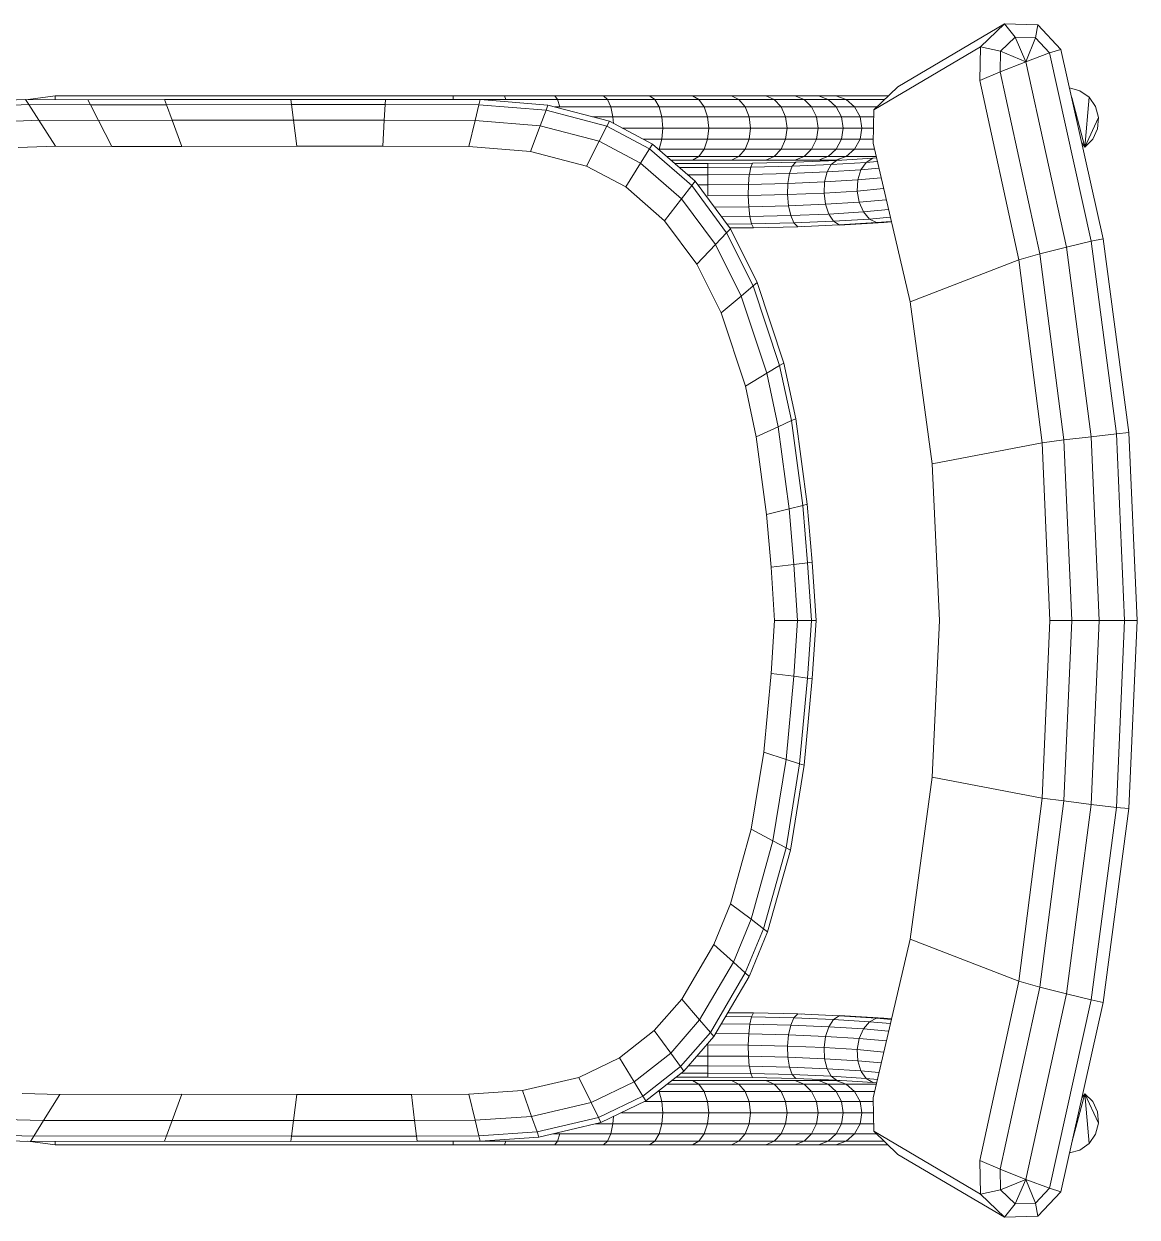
# Model space of a CAD drawing. Header units: metres. Extents: x -182 to 99, y 70 to 117.
# Drawn here: x -84.3349 to -83.903, y 84.7676 to 85.2303 of the extents above; entities that cross this region are included whole.
import ezdxf

# ---------------------------------------------------------------- set-up
doc = ezdxf.new("R2010")
doc.units = ezdxf.units.M
doc.header["$LTSCALE"] = 0.01
doc.layers.add('G-IMPT', color=1, linetype='Continuous', lineweight=9)
doc.layers.add('I-FURN', color=6, linetype='Continuous', lineweight=9)

# ---------------------------------------------------------------- blocks, each defined once
blk = doc.blocks.new('Seating28 - 12ZSTG28_dwg-156282-Planta Baja')
at = {"layer": 'G-IMPT'}
for p, q in [((-0.00677, 0.41761), (-0.01573, 0.40813)), ((-0.00677, 0.41761), (0.00619, 0.418)), ((-0.00677, 0.41761), (-0.00585, 0.41255)), ((0.00619, 0.418), (0.00201, 0.41279)), ((0.04758, 0.39365), (0.00619, 0.418)), ((0.00619, 0.418), (0.01551, 0.40907)), ((-0.01131, 0.40679), (-0.00585, 0.41255)), ((-0.01131, 0.40679), (-0.00585, 0.41255)), ((0.00201, 0.41279), (-0.00585, 0.41255)), ((0.00201, 0.41279), (-0.00585, 0.41255)), ((-0.0021, 0.40334), (-0.00585, 0.41255)), ((-0.0021, 0.40334), (0.00201, 0.41279)), ((0.00201, 0.41279), (0.00768, 0.40737)), ((0.00201, 0.41279), (0.00768, 0.40737)), ((-0.03219, 0.3347), (-0.01573, 0.40813)), ((-0.01573, 0.40813), (-0.01131, 0.40679)), ((-0.01131, 0.40679), (-0.01573, 0.40813)), ((-0.01573, 0.40813), (-0.01131, 0.40679)), ((-0.0021, 0.40334), (0.00768, 0.40737)), ((0.01551, 0.40907), (0.00768, 0.40737)), ((0.01551, 0.40907), (0.00768, 0.40737)), ((0.00783, 0.39944), (0.00768, 0.40737)), ((0.00783, 0.39944), (0.00768, 0.40737)), ((0.01551, 0.40907), (0.01576, 0.39606)), ((0.05688, 0.38472), (0.01551, 0.40907)), ((-0.01131, 0.40679), (-0.02755, 0.33379)), ((-0.01131, 0.40679), (-0.02755, 0.33379)), ((-0.0021, 0.40334), (-0.01795, 0.33144)), ((-0.0021, 0.40334), (-0.01131, 0.40679)), ((-0.0021, 0.40334), (-0.01131, 0.40679)), ((-0.0021, 0.40334), (0.00783, 0.39944)), ((0.00783, 0.39944), (-0.0021, 0.40334)), ((-0.00762, 0.32882), (0.00783, 0.39944)), ((0.00783, 0.39944), (-0.00762, 0.32882)), ((0.01576, 0.39606), (0.00783, 0.39944)), ((0.01576, 0.39606), (0.00783, 0.39944)), ((0.01576, 0.39606), (0.00058, 0.32653)), ((0.04758, 0.39365), (0.05688, 0.38472)), ((-0.02917, 0.38579), (-0.02667, 0.38941)), ((-0.02667, 0.38941), (-0.02917, 0.38579)), ((-0.0231, 0.39197), (-0.02667, 0.38941)), ((-0.0231, 0.39197), (-0.02667, 0.38941)), ((-0.02499, 0.37012), (-0.02667, 0.38941)), ((-0.0231, 0.39197), (-0.01909, 0.39311)), ((-0.01909, 0.39311), (-0.0231, 0.39197)), ((0.07151, 0.38999), (0.05139, 0.38999)), ((0.07151, 0.38999), (0.06754, 0.3885)), ((0.07151, 0.38999), (0.0783, 0.38999)), ((0.07449, 0.3885), (0.0783, 0.38999)), ((0.0783, 0.38999), (0.08742, 0.38999)), ((0.08742, 0.38999), (0.08385, 0.3885)), ((0.08742, 0.38999), (0.09872, 0.38999)), ((0.09546, 0.3885), (0.09872, 0.38999)), ((0.09872, 0.38999), (0.11204, 0.38999)), ((0.11204, 0.38999), (0.10915, 0.3885)), ((0.11204, 0.38999), (0.12716, 0.38999)), ((0.12466, 0.3885), (0.12716, 0.38999)), ((0.12716, 0.38999), (0.1438, 0.38999)), ((0.14176, 0.3885), (0.1438, 0.38999)), ((0.1438, 0.38999), (0.16173, 0.38999)), ((0.16014, 0.3885), (0.16173, 0.38999)), ((0.16173, 0.38999), (0.18059, 0.38999)), ((0.17953, 0.3885), (0.18059, 0.38999)), ((0.18059, 0.38999), (0.20013, 0.38999)), ((0.19958, 0.3885), (0.20013, 0.38999)), ((0.20013, 0.38999), (0.21997, 0.38999)), ((0.21997, 0.38999), (0.37445, 0.38999)), ((0.21997, 0.38854), (0.21997, 0.38999)), ((0.38508, 0.38859), (0.37445, 0.38999)), ((0.37445, 0.38861), (0.37445, 0.38999)), ((-0.02917, 0.38579), (-0.0303, 0.38152)), ((-0.02917, 0.38579), (-0.0303, 0.38152)), ((-0.02011, 0.38859), (-0.02499, 0.37012)), ((0.05294, 0.3885), (0.06754, 0.3885)), ((0.06428, 0.38566), (0.05589, 0.38566)), ((0.05712, 0.3717), (0.05688, 0.38472)), ((0.06428, 0.38566), (0.06218, 0.38182)), ((0.06428, 0.38566), (0.06754, 0.3885)), ((0.06428, 0.38566), (0.07138, 0.38566)), ((0.07449, 0.3885), (0.06754, 0.3885)), ((0.07138, 0.38566), (0.06937, 0.38182)), ((0.07138, 0.38566), (0.07449, 0.3885)), ((0.07138, 0.38566), (0.08095, 0.38566)), ((0.07449, 0.3885), (0.08385, 0.3885)), ((0.08095, 0.38566), (0.07907, 0.38182)), ((0.08095, 0.38566), (0.08385, 0.3885)), ((0.08095, 0.38566), (0.09281, 0.38566)), ((0.08385, 0.3885), (0.09546, 0.3885)), ((0.09281, 0.38566), (0.0911, 0.38182)), ((0.09281, 0.38566), (0.09546, 0.3885)), ((0.09281, 0.38566), (0.1068, 0.38566)), ((0.09546, 0.3885), (0.10915, 0.3885)), ((0.1068, 0.38566), (0.10525, 0.38182)), ((0.1068, 0.38566), (0.10915, 0.3885)), ((0.1068, 0.38566), (0.12265, 0.38566)), ((0.12466, 0.3885), (0.10915, 0.3885)), ((0.12131, 0.38182), (0.12265, 0.38566)), ((0.12466, 0.3885), (0.12265, 0.38566)), ((0.12265, 0.38566), (0.14012, 0.38566)), ((0.12466, 0.3885), (0.14176, 0.3885)), ((0.14012, 0.38566), (0.13902, 0.38182)), ((0.14176, 0.3885), (0.14012, 0.38566)), ((0.14012, 0.38566), (0.15889, 0.38566)), ((0.14176, 0.3885), (0.16014, 0.3885)), ((0.15889, 0.38566), (0.15804, 0.38182)), ((0.16014, 0.3885), (0.15889, 0.38566)), ((0.15889, 0.38566), (0.17867, 0.38566)), ((0.16014, 0.3885), (0.17953, 0.3885)), ((0.16273, 0.38134), (0.18678, 0.38694)), ((0.18678, 0.38694), (0.16273, 0.38134)), ((0.18748, 0.38493), (0.16368, 0.37938)), ((0.17953, 0.3885), (0.17867, 0.38566)), ((0.17867, 0.38566), (0.18129, 0.38566)), ((0.17953, 0.3885), (0.19958, 0.3885)), ((0.20958, 0.38853), (0.18678, 0.38694)), ((0.20958, 0.38853), (0.18678, 0.38694)), ((0.18748, 0.38493), (0.18678, 0.38694)), ((0.21007, 0.38652), (0.18748, 0.38493)), ((0.18962, 0.37893), (0.18748, 0.38493)), ((0.19958, 0.3885), (0.20958, 0.3885)), ((0.20958, 0.38853), (0.23403, 0.38856)), ((0.23403, 0.38856), (0.20958, 0.38853)), ((0.21007, 0.38652), (0.20958, 0.38853)), ((0.23427, 0.38655), (0.21007, 0.38652)), ((0.2115, 0.38045), (0.21007, 0.38652)), ((0.28298, 0.38862), (0.23403, 0.38856)), ((0.28298, 0.38862), (0.23403, 0.38856)), ((0.23427, 0.38655), (0.23403, 0.38856)), ((0.28273, 0.38661), (0.23427, 0.38655)), ((0.23427, 0.38655), (0.235, 0.38048)), ((0.28273, 0.38661), (0.28197, 0.38054)), ((0.28273, 0.38661), (0.28298, 0.38862)), ((0.28273, 0.38661), (0.33123, 0.38652)), ((0.28298, 0.38862), (0.33196, 0.38856)), ((0.28298, 0.38862), (0.33196, 0.38856)), ((0.329, 0.38048), (0.33123, 0.38652)), ((0.33123, 0.38652), (0.33196, 0.38856)), ((0.33123, 0.38652), (0.38268, 0.38661)), ((0.33196, 0.38856), (0.38396, 0.38862)), ((0.33196, 0.38856), (0.38396, 0.38862)), ((0.3789, 0.38054), (0.38268, 0.38661)), ((0.38268, 0.38661), (0.38396, 0.38862)), ((0.38268, 0.38661), (0.39865, 0.38612)), ((0.38396, 0.38862), (0.40008, 0.38816)), ((0.38396, 0.38862), (0.40008, 0.38816)), ((-0.0303, 0.38152), (-0.02993, 0.37713)), ((-0.0303, 0.38152), (-0.02993, 0.37713)), ((-0.02499, 0.37012), (-0.0303, 0.38152)), ((0.05693, 0.38182), (0.06218, 0.38182)), ((0.06145, 0.37749), (0.06218, 0.38182)), ((0.06937, 0.38182), (0.06218, 0.38182)), ((0.06937, 0.38182), (0.06867, 0.37749)), ((0.06937, 0.38182), (0.07907, 0.38182)), ((0.07907, 0.38182), (0.07843, 0.37749)), ((0.07907, 0.38182), (0.0911, 0.38182)), ((0.0905, 0.37749), (0.0911, 0.38182)), ((0.0911, 0.38182), (0.10511, 0.38182)), ((0.10525, 0.38182), (0.10473, 0.37749)), ((0.10525, 0.38182), (0.12131, 0.38182)), ((0.12131, 0.38182), (0.12085, 0.37749)), ((0.12131, 0.38182), (0.13902, 0.38182)), ((0.13865, 0.37749), (0.13902, 0.38182)), ((0.13902, 0.38182), (0.15804, 0.38182)), ((0.1453, 0.37295), (0.16273, 0.38134)), ((0.1453, 0.37295), (0.16273, 0.38134)), ((0.15786, 0.37899), (0.15804, 0.38182)), ((0.15804, 0.38182), (0.16482, 0.38182)), ((0.16368, 0.37938), (0.16273, 0.38134)), ((0.2115, 0.38045), (0.18962, 0.37893)), ((0.2115, 0.38045), (0.18962, 0.37893)), ((0.235, 0.38048), (0.2115, 0.38045)), ((0.2115, 0.38045), (0.235, 0.38048)), ((0.21391, 0.37036), (0.2115, 0.38045)), ((0.28197, 0.38054), (0.235, 0.38048)), ((0.28197, 0.38054), (0.235, 0.38048)), ((0.23619, 0.37039), (0.235, 0.38048)), ((0.28197, 0.38054), (0.28072, 0.37042)), ((0.28197, 0.38054), (0.329, 0.38048)), ((0.329, 0.38048), (0.28197, 0.38054)), ((0.32528, 0.37036), (0.329, 0.38048)), ((0.329, 0.38048), (0.3789, 0.38054)), ((0.329, 0.38048), (0.3789, 0.38054)), ((0.37259, 0.37045), (0.3789, 0.38054)), ((0.3789, 0.38054), (0.39438, 0.38009)), ((0.3789, 0.38054), (0.39438, 0.38009)), ((-0.02993, 0.37713), (-0.02807, 0.3732)), ((-0.02993, 0.37713), (-0.02807, 0.3732)), ((0.06145, 0.37749), (0.05701, 0.37749)), ((0.06867, 0.37749), (0.06145, 0.37749)), ((0.06218, 0.37314), (0.06145, 0.37749)), ((0.06937, 0.37314), (0.06867, 0.37749)), ((0.06867, 0.37749), (0.07843, 0.37749)), ((0.07907, 0.37314), (0.07843, 0.37749)), ((0.0905, 0.37749), (0.07843, 0.37749)), ((0.0905, 0.37749), (0.0911, 0.37314)), ((0.0905, 0.37749), (0.10473, 0.37749)), ((0.10525, 0.37314), (0.10473, 0.37749)), ((0.10473, 0.37749), (0.12085, 0.37749)), ((0.12131, 0.37314), (0.12085, 0.37749)), ((0.12085, 0.37749), (0.13865, 0.37749)), ((0.13902, 0.37314), (0.13865, 0.37749)), ((0.13865, 0.37749), (0.15474, 0.37749)), ((0.14643, 0.37109), (0.16368, 0.37938)), ((0.16368, 0.37938), (0.16654, 0.37353)), ((0.16654, 0.37353), (0.18962, 0.37893)), ((0.18962, 0.37893), (0.16654, 0.37353)), ((0.19318, 0.3689), (0.18962, 0.37893)), ((-0.02499, 0.37012), (-0.02807, 0.3732)), ((-0.02499, 0.37012), (-0.02807, 0.3732)), ((-0.02389, 0.37173), (-0.02499, 0.37012)), ((0.05712, 0.3717), (0.04279, 0.31023)), ((0.05709, 0.37314), (0.06218, 0.37314)), ((0.06428, 0.36933), (0.06218, 0.37314)), ((0.06937, 0.37314), (0.06218, 0.37314)), ((0.07138, 0.36933), (0.06937, 0.37314)), ((0.07907, 0.37314), (0.06937, 0.37314)), ((0.07907, 0.37314), (0.08095, 0.36933)), ((0.07907, 0.37314), (0.0911, 0.37314)), ((0.09281, 0.36933), (0.0911, 0.37314)), ((0.0911, 0.37314), (0.10511, 0.37314)), ((0.1068, 0.36933), (0.10525, 0.37314)), ((0.10525, 0.37314), (0.12131, 0.37314)), ((0.12265, 0.36933), (0.12131, 0.37314)), ((0.12131, 0.37314), (0.13902, 0.37314)), ((0.13055, 0.36137), (0.1453, 0.37295)), ((0.13055, 0.36137), (0.1453, 0.37295)), ((0.13183, 0.35963), (0.14643, 0.37109)), ((0.13902, 0.37314), (0.14012, 0.36933)), ((0.13902, 0.37314), (0.14568, 0.37314)), ((0.14643, 0.37109), (0.1453, 0.37295)), ((0.14981, 0.36552), (0.14643, 0.37109)), ((0.14981, 0.36552), (0.16654, 0.37353)), ((0.14981, 0.36552), (0.16654, 0.37353)), ((0.16654, 0.37353), (0.1713, 0.36381)), ((0.21391, 0.37036), (0.19318, 0.3689)), ((0.23619, 0.37039), (0.21391, 0.37036)), ((0.28072, 0.37042), (0.23619, 0.37039)), ((0.28072, 0.37042), (0.32528, 0.37036)), ((0.32528, 0.37036), (0.37259, 0.37045)), ((0.38728, 0.37), (0.37259, 0.37045)), ((0.05576, 0.36589), (0.05721, 0.36576)), ((0.06754, 0.36649), (0.05591, 0.36649)), ((0.06428, 0.36933), (0.05657, 0.36933)), ((0.05721, 0.36576), (0.07135, 0.36488)), ((0.05721, 0.36576), (0.0598, 0.36418)), ((0.06754, 0.36649), (0.06428, 0.36933)), ((0.06428, 0.36933), (0.07138, 0.36933)), ((0.06754, 0.36649), (0.07449, 0.36649)), ((0.06754, 0.36649), (0.07151, 0.36497)), ((0.07138, 0.36933), (0.07449, 0.36649)), ((0.07138, 0.36933), (0.08095, 0.36933)), ((0.0783, 0.36497), (0.07449, 0.36649)), ((0.07449, 0.36649), (0.08385, 0.36649)), ((0.08385, 0.36649), (0.08095, 0.36933)), ((0.08095, 0.36933), (0.09281, 0.36933)), ((0.08742, 0.36497), (0.08385, 0.36649)), ((0.08385, 0.36649), (0.09546, 0.36649)), ((0.09546, 0.36649), (0.09281, 0.36933)), ((0.09281, 0.36933), (0.1068, 0.36933)), ((0.09546, 0.36649), (0.09872, 0.36497)), ((0.09546, 0.36649), (0.10915, 0.36649)), ((0.10915, 0.36649), (0.1068, 0.36933)), ((0.1068, 0.36933), (0.12265, 0.36933)), ((0.11204, 0.36497), (0.10915, 0.36649)), ((0.10915, 0.36649), (0.12466, 0.36649)), ((0.12265, 0.36933), (0.12466, 0.36649)), ((0.12265, 0.36933), (0.14012, 0.36933)), ((0.12716, 0.36497), (0.12466, 0.36649)), ((0.12466, 0.36649), (0.13707, 0.36649)), ((0.1713, 0.36381), (0.19318, 0.3689)), ((0.05484, 0.3619), (0.06184, 0.36128)), ((0.05546, 0.36456), (0.0598, 0.36418)), ((0.06169, 0.3615), (0.0598, 0.36418)), ((0.0734, 0.36332), (0.0598, 0.36418)), ((0.06184, 0.36128), (0.06306, 0.35741)), ((0.06184, 0.36128), (0.07498, 0.36046)), ((0.06989, 0.36497), (0.07151, 0.36497)), ((0.07135, 0.36488), (0.08708, 0.36424)), ((0.07135, 0.36488), (0.0734, 0.36332)), ((0.0783, 0.36497), (0.07151, 0.36497)), ((0.07498, 0.36046), (0.0734, 0.36332)), ((0.0734, 0.36332), (0.08848, 0.36271)), ((0.0783, 0.36497), (0.08742, 0.36497)), ((0.08708, 0.36424), (0.10388, 0.36384)), ((0.08848, 0.36271), (0.08708, 0.36424)), ((0.08742, 0.36497), (0.09872, 0.36497)), ((0.08955, 0.35985), (0.08848, 0.36271)), ((0.08848, 0.36271), (0.10458, 0.36232)), ((0.09872, 0.36497), (0.11204, 0.36497)), ((0.10388, 0.36384), (0.12122, 0.36369)), ((0.10388, 0.36384), (0.10458, 0.36232)), ((0.10458, 0.36232), (0.10511, 0.35957)), ((0.10458, 0.36232), (0.12122, 0.36219)), ((0.11204, 0.36497), (0.12716, 0.36497)), ((0.13055, 0.36137), (0.11887, 0.34796)), ((0.11887, 0.34796), (0.13055, 0.36137)), ((0.1335, 0.36369), (0.12122, 0.36369)), ((0.12122, 0.36369), (0.12122, 0.36219)), ((0.12122, 0.35936), (0.12122, 0.36219)), ((0.12122, 0.36219), (0.13159, 0.36219)), ((0.12716, 0.36497), (0.13513, 0.36497)), ((0.13183, 0.35963), (0.13055, 0.36137)), ((0.13183, 0.35963), (0.13055, 0.36137)), ((0.13564, 0.35439), (0.14981, 0.36552)), ((0.14981, 0.36552), (0.13564, 0.35439)), ((0.15545, 0.35619), (0.14981, 0.36552)), ((0.15545, 0.35619), (0.1713, 0.36381)), ((0.06306, 0.35741), (0.05398, 0.35821)), ((0.06306, 0.35741), (0.06331, 0.35305)), ((0.06306, 0.35741), (0.07593, 0.35662)), ((0.07498, 0.36046), (0.08955, 0.35985)), ((0.07498, 0.36046), (0.07593, 0.35662)), ((0.07611, 0.35226), (0.07593, 0.35662)), ((0.09022, 0.35601), (0.07593, 0.35662)), ((0.08955, 0.35985), (0.09022, 0.35601)), ((0.08955, 0.35985), (0.10513, 0.35948)), ((0.10513, 0.35948), (0.12122, 0.35936)), ((0.10513, 0.35948), (0.10546, 0.35564)), ((0.13183, 0.35963), (0.12024, 0.34634)), ((0.12879, 0.35936), (0.12122, 0.35936)), ((0.12122, 0.35936), (0.12122, 0.35552)), ((0.13183, 0.35963), (0.13564, 0.35439)), ((0.13183, 0.35963), (0.13564, 0.35439)), ((0.05299, 0.35399), (0.06331, 0.35305)), ((0.06254, 0.34875), (0.06331, 0.35305)), ((0.07611, 0.35226), (0.06331, 0.35305)), ((0.07611, 0.35226), (0.07553, 0.34793)), ((0.07611, 0.35226), (0.09034, 0.35168)), ((0.09022, 0.35601), (0.09034, 0.35168)), ((0.09022, 0.35601), (0.10546, 0.35564)), ((0.10552, 0.35131), (0.10546, 0.35564)), ((0.12122, 0.35552), (0.10546, 0.35564)), ((0.12122, 0.35552), (0.12122, 0.35119)), ((0.12122, 0.35552), (0.12545, 0.35552)), ((0.13564, 0.35439), (0.12442, 0.3415)), ((0.13564, 0.35439), (0.12442, 0.3415)), ((0.13564, 0.35439), (0.14201, 0.34564)), ((0.14201, 0.34564), (0.15545, 0.35619)), ((0.05199, 0.34968), (0.06254, 0.34875)), ((0.0609, 0.34497), (0.06254, 0.34875)), ((0.06254, 0.34875), (0.07553, 0.34793)), ((0.07425, 0.34415), (0.07553, 0.34793)), ((0.07553, 0.34793), (0.08995, 0.34732)), ((0.08906, 0.34354), (0.08995, 0.34732)), ((0.08995, 0.34732), (0.09034, 0.35168)), ((0.08995, 0.34732), (0.10534, 0.34695)), ((0.10552, 0.35131), (0.09034, 0.35168)), ((0.11887, 0.34796), (0.10519, 0.32467)), ((0.11887, 0.34796), (0.10519, 0.32467)), ((0.10552, 0.35131), (0.10534, 0.34695)), ((0.10552, 0.35131), (0.12122, 0.35119)), ((0.11887, 0.34796), (0.12024, 0.34634)), ((0.05041, 0.34293), (0.05855, 0.3422)), ((0.0511, 0.34586), (0.0609, 0.34497)), ((0.0609, 0.34497), (0.05855, 0.3422)), ((0.0609, 0.34497), (0.07425, 0.34415)), ((0.07425, 0.34415), (0.07242, 0.34135)), ((0.07425, 0.34415), (0.08906, 0.34354)), ((0.08781, 0.34071), (0.08906, 0.34354)), ((0.08906, 0.34354), (0.10488, 0.34314)), ((0.10424, 0.34031), (0.10488, 0.34314)), ((0.10488, 0.34314), (0.10534, 0.34695)), ((0.10488, 0.34314), (0.11599, 0.34306)), ((0.10534, 0.34695), (0.11822, 0.34685)), ((0.12024, 0.34634), (0.10674, 0.3233)), ((0.12024, 0.34634), (0.12442, 0.3415)), ((0.14201, 0.34564), (0.13137, 0.33345)), ((0.05, 0.34115), (0.05291, 0.34089)), ((0.05004, 0.3413), (0.05578, 0.3408)), ((0.05291, 0.34089), (0.06803, 0.33994)), ((0.05578, 0.3408), (0.05291, 0.34089)), ((0.05578, 0.3408), (0.05855, 0.3422)), ((0.05578, 0.3408), (0.07026, 0.33988)), ((0.05855, 0.3422), (0.07242, 0.34135)), ((0.06803, 0.33994), (0.07026, 0.33985)), ((0.07026, 0.33988), (0.06803, 0.33994)), ((0.07026, 0.33988), (0.07242, 0.34135)), ((0.07026, 0.33988), (0.08632, 0.33921)), ((0.08781, 0.34071), (0.07242, 0.34135)), ((0.0848, 0.33924), (0.08632, 0.33921)), ((0.0848, 0.33924), (0.08632, 0.33921)), ((0.08781, 0.34071), (0.08632, 0.33921)), ((0.08632, 0.33921), (0.10351, 0.33882)), ((0.08781, 0.34071), (0.10424, 0.34031)), ((0.10424, 0.34031), (0.10351, 0.33882)), ((0.10351, 0.33882), (0.11346, 0.33875)), ((0.10424, 0.34031), (0.11433, 0.34024)), ((0.11131, 0.31916), (0.12442, 0.3415)), ((0.11131, 0.31916), (0.12442, 0.3415)), ((0.13137, 0.33345), (0.12442, 0.3415)), ((-0.03219, 0.3347), (-0.04209, 0.25954)), ((-0.03731, 0.25908), (-0.02755, 0.33379)), ((-0.02755, 0.33379), (-0.03731, 0.25908)), ((-0.03219, 0.3347), (-0.02755, 0.33379)), ((-0.03219, 0.3347), (-0.02755, 0.33379)), ((-0.01795, 0.33144), (-0.02755, 0.33379)), ((-0.02755, 0.33379), (-0.01795, 0.33144)), ((0.13137, 0.33345), (0.11893, 0.31224)), ((-0.02749, 0.25792), (-0.01795, 0.33144)), ((-0.01795, 0.33144), (-0.00762, 0.32882)), ((-0.00762, 0.32882), (-0.01795, 0.33144)), ((-0.01692, 0.25661), (-0.00762, 0.32882)), ((-0.00762, 0.32882), (-0.01692, 0.25661)), ((0.00058, 0.32653), (-0.00762, 0.32882)), ((0.00058, 0.32653), (-0.00762, 0.32882)), ((0.00058, 0.32653), (-0.00853, 0.25548)), ((0.04279, 0.31023), (0.00058, 0.32653)), ((0.09808, 0.30736), (0.10511, 0.32448)), ((0.09808, 0.30736), (0.10511, 0.32448)), ((0.10674, 0.3233), (0.10519, 0.32467)), ((0.09967, 0.30614), (0.10674, 0.3233)), ((0.11131, 0.31916), (0.10674, 0.3233)), ((0.10445, 0.30251), (0.11131, 0.31916)), ((0.10445, 0.30251), (0.11131, 0.31916)), ((0.11893, 0.31224), (0.11131, 0.31916)), ((0.04279, 0.31023), (0.03417, 0.24735)), ((0.11893, 0.31224), (0.11244, 0.29648)), ((0.08921, 0.27563), (0.09808, 0.30736)), ((0.08921, 0.27563), (0.09808, 0.30736)), ((0.09967, 0.30614), (0.09089, 0.27475)), ((0.09967, 0.30614), (0.09808, 0.30736)), ((0.09967, 0.30614), (0.10445, 0.30251)), ((0.09595, 0.27206), (0.10445, 0.30251)), ((0.09595, 0.27206), (0.10445, 0.30251)), ((0.11244, 0.29648), (0.10445, 0.30251)), ((0.11244, 0.29648), (0.10436, 0.26761)), ((0.08388, 0.24277), (0.08921, 0.27563)), ((0.08388, 0.24277), (0.08921, 0.27563)), ((0.08562, 0.24219), (0.09089, 0.27475)), ((0.08921, 0.27563), (0.09089, 0.27475)), ((0.09089, 0.27475), (0.09595, 0.27206)), ((0.09083, 0.24052), (0.09595, 0.27206)), ((0.09083, 0.24052), (0.09595, 0.27206)), ((0.10436, 0.26761), (0.09595, 0.27206)), ((0.09952, 0.23771), (0.10436, 0.26761)), ((-0.04532, 0.18663), (-0.04209, 0.25954)), ((-0.04209, 0.25954), (-0.03731, 0.25908)), ((-0.04209, 0.25954), (-0.03731, 0.25908)), ((-0.04048, 0.18663), (-0.03731, 0.25908)), ((-0.04048, 0.18663), (-0.03731, 0.25908)), ((-0.02749, 0.25792), (-0.03731, 0.25908)), ((-0.03731, 0.25908), (-0.02749, 0.25792)), ((-0.0306, 0.18663), (-0.02749, 0.25792)), ((-0.01692, 0.25661), (-0.02749, 0.25792)), ((-0.01692, 0.25661), (-0.02749, 0.25792)), ((-0.01993, 0.18663), (-0.01692, 0.25661)), ((-0.01993, 0.18663), (-0.01692, 0.25661)), ((-0.00853, 0.25548), (-0.01692, 0.25661)), ((-0.00853, 0.25548), (-0.01692, 0.25661)), ((-0.01149, 0.18663), (-0.00853, 0.25548)), ((0.03417, 0.24735), (-0.00853, 0.25548)), ((0.03136, 0.18663), (0.03417, 0.24735)), ((0.08074, 0.20915), (0.08388, 0.24277)), ((0.08074, 0.20915), (0.08388, 0.24277)), ((0.08251, 0.20894), (0.08562, 0.24219)), ((0.08562, 0.24219), (0.08388, 0.24277)), ((0.08562, 0.24219), (0.09083, 0.24052)), ((0.08781, 0.20827), (0.09083, 0.24052)), ((0.08781, 0.20827), (0.09083, 0.24052)), ((0.09952, 0.23771), (0.09083, 0.24052)), ((0.09668, 0.20714), (0.09952, 0.23771)), ((0.08074, 0.20915), (0.07925, 0.18657)), ((0.08074, 0.20915), (0.07925, 0.18657)), ((0.08074, 0.20915), (0.08251, 0.20894)), ((0.08251, 0.20894), (0.08102, 0.18657)), ((0.08251, 0.20894), (0.08781, 0.20827)), ((0.08781, 0.20827), (0.08638, 0.18657)), ((0.08781, 0.20827), (0.08638, 0.18657)), ((0.08781, 0.20827), (0.09668, 0.20714)), ((0.09668, 0.20714), (0.09531, 0.18657)), ((-0.04209, 0.11372), (-0.04532, 0.18663)), ((-0.04532, 0.18663), (-0.04048, 0.18663)), ((-0.04048, 0.18663), (-0.03731, 0.11418)), ((-0.0306, 0.18663), (-0.04048, 0.18663)), ((-0.03731, 0.11418), (-0.04048, 0.18663)), ((-0.0306, 0.18663), (-0.01993, 0.18663)), ((-0.0306, 0.18663), (-0.02749, 0.11534)), ((-0.01993, 0.18663), (-0.01692, 0.11662)), ((-0.01692, 0.11662), (-0.01993, 0.18663)), ((-0.01149, 0.18663), (-0.01993, 0.18663)), ((-0.00853, 0.11774), (-0.01149, 0.18663)), ((0.03417, 0.12588), (0.03136, 0.18663)), ((0.08074, 0.16398), (0.07925, 0.18657)), ((0.08074, 0.16398), (0.07925, 0.18657)), ((0.08102, 0.18657), (0.07925, 0.18657)), ((0.08251, 0.1642), (0.08102, 0.18657)), ((0.08102, 0.18657), (0.08638, 0.18657)), ((0.08781, 0.16487), (0.08638, 0.18657)), ((0.09531, 0.18657), (0.08638, 0.18657)), ((0.08781, 0.16487), (0.08638, 0.18657)), ((0.09531, 0.18657), (0.09668, 0.16599)), ((0.08074, 0.16398), (0.08251, 0.1642)), ((0.08263, 0.14152), (0.08074, 0.16398)), ((0.08074, 0.16398), (0.08263, 0.14152)), ((0.08251, 0.1642), (0.08781, 0.16487)), ((0.0844, 0.14198), (0.08251, 0.1642)), ((0.09668, 0.16599), (0.08781, 0.16487)), ((0.08781, 0.16487), (0.08964, 0.14332)), ((0.08964, 0.14332), (0.08781, 0.16487)), ((0.09668, 0.16599), (0.09842, 0.14557)), ((0.09842, 0.14557), (0.08964, 0.14332)), ((0.09842, 0.14557), (0.10247, 0.1154)), ((0.08263, 0.14152), (0.0844, 0.14198)), ((0.08711, 0.10836), (0.08263, 0.14152)), ((0.08711, 0.10836), (0.08263, 0.14152)), ((0.0844, 0.14198), (0.08964, 0.14332)), ((0.08882, 0.10912), (0.0844, 0.14198)), ((0.08964, 0.14332), (0.09394, 0.11147)), ((0.08964, 0.14332), (0.09394, 0.11147)), ((0.03417, 0.12588), (-0.00853, 0.11774)), ((0.04279, 0.063), (0.03417, 0.12588)), ((-0.01692, 0.11662), (-0.02749, 0.11534)), ((-0.01692, 0.11662), (-0.02749, 0.11534)), ((-0.00853, 0.11774), (-0.01692, 0.11662)), ((-0.00853, 0.11774), (-0.01692, 0.11662)), ((-0.00762, 0.04444), (-0.01692, 0.11662)), ((-0.00762, 0.04444), (-0.01692, 0.11662)), ((0.00058, 0.04673), (-0.00853, 0.11774)), ((-0.04209, 0.11372), (-0.03731, 0.11418)), ((-0.04209, 0.11372), (-0.03731, 0.11418)), ((-0.03219, 0.03856), (-0.04209, 0.11372)), ((-0.02749, 0.11534), (-0.03731, 0.11418)), ((-0.03731, 0.11418), (-0.02749, 0.11534)), ((-0.02755, 0.03947), (-0.03731, 0.11418)), ((-0.02755, 0.03947), (-0.03731, 0.11418)), ((-0.01795, 0.04179), (-0.02749, 0.11534)), ((0.08882, 0.10912), (0.09394, 0.11147)), ((0.10247, 0.1154), (0.09394, 0.11147)), ((0.09836, 0.09077), (0.09394, 0.11147)), ((0.09836, 0.09077), (0.09394, 0.11147)), ((0.10665, 0.09577), (0.10247, 0.1154)), ((0.08711, 0.10836), (0.08882, 0.10912)), ((0.09171, 0.08678), (0.08711, 0.10836)), ((0.08711, 0.10836), (0.09171, 0.08678)), ((0.09336, 0.08778), (0.08882, 0.10912)), ((0.09836, 0.09077), (0.10665, 0.09577)), ((0.11607, 0.06733), (0.10665, 0.09577)), ((0.09336, 0.08778), (0.09836, 0.09077)), ((0.09836, 0.09077), (0.1083, 0.06081)), ((0.1083, 0.06081), (0.09836, 0.09077)), ((0.09336, 0.08778), (0.09171, 0.08678)), ((0.09171, 0.08678), (0.10205, 0.05557)), ((0.09171, 0.08678), (0.10205, 0.05557)), ((0.09336, 0.08778), (0.1036, 0.05688)), ((0.1083, 0.06081), (0.11607, 0.06733)), ((0.12555, 0.04846), (0.11607, 0.06733)), ((0.04279, 0.063), (0.00058, 0.04673)), ((0.05712, 0.00155), (0.04279, 0.063)), ((0.1083, 0.06081), (0.1036, 0.05688)), ((0.1083, 0.06081), (0.11829, 0.04087)), ((0.1083, 0.06081), (0.11829, 0.04087)), ((0.1036, 0.05688), (0.10205, 0.05557)), ((0.11247, 0.03478), (0.10205, 0.05557)), ((0.11247, 0.03478), (0.10205, 0.05557)), ((0.11393, 0.0363), (0.1036, 0.05688)), ((0.00058, 0.04673), (-0.00762, 0.04444)), ((0.00058, 0.04673), (-0.00762, 0.04444)), ((0.01576, -0.0228), (0.00058, 0.04673)), ((0.12555, 0.04846), (0.11829, 0.04087)), ((0.13798, 0.03161), (0.12555, 0.04846)), ((-0.01795, 0.04179), (-0.02755, 0.03947)), ((-0.02755, 0.03947), (-0.01795, 0.04179)), ((-0.00762, 0.04444), (-0.01795, 0.04179)), ((-0.00762, 0.04444), (-0.01795, 0.04179)), ((-0.01795, 0.04179), (-0.0021, -0.03008)), ((-0.00762, 0.04444), (0.00783, -0.02621)), ((0.00783, -0.02621), (-0.00762, 0.04444)), ((-0.03219, 0.03856), (-0.02755, 0.03947)), ((-0.03219, 0.03856), (-0.02755, 0.03947)), ((-0.03219, 0.03856), (-0.01573, -0.03487)), ((-0.02755, 0.03947), (-0.01131, -0.03353)), ((-0.01131, -0.03353), (-0.02755, 0.03947)), ((0.11393, 0.0363), (0.11829, 0.04087)), ((0.1314, 0.0231), (0.11829, 0.04087)), ((0.1314, 0.0231), (0.11829, 0.04087)), ((0.05291, 0.03225), (0.06803, 0.03319)), ((0.05578, 0.03234), (0.07026, 0.03325)), ((0.06803, 0.03319), (0.07026, 0.03329)), ((0.07026, 0.03325), (0.06803, 0.03319)), ((0.07026, 0.03325), (0.08632, 0.03392)), ((0.07026, 0.03325), (0.07242, 0.03179)), ((0.07242, 0.03179), (0.08781, 0.03243)), ((0.0848, 0.03389), (0.08632, 0.03393)), ((0.08632, 0.03392), (0.0848, 0.03389)), ((0.08632, 0.03392), (0.10351, 0.03432)), ((0.08781, 0.03243), (0.08632, 0.03392)), ((0.08781, 0.03243), (0.10424, 0.03283)), ((0.08781, 0.03243), (0.08906, 0.0296)), ((0.10351, 0.03432), (0.11282, 0.03438)), ((0.10424, 0.03283), (0.10351, 0.03432)), ((0.10424, 0.03283), (0.11386, 0.0329)), ((0.10488, 0.02999), (0.10424, 0.03283)), ((0.11393, 0.0363), (0.11247, 0.03478)), ((0.12613, 0.01628), (0.11247, 0.03478)), ((0.12613, 0.01628), (0.11247, 0.03478)), ((0.12747, 0.01798), (0.11393, 0.0363)), ((0.05002, 0.03199), (0.05291, 0.03225)), ((0.05006, 0.03183), (0.05578, 0.03234)), ((0.05044, 0.03021), (0.05855, 0.03094)), ((0.05112, 0.02728), (0.0609, 0.02816)), ((0.05578, 0.03234), (0.05291, 0.03225)), ((0.05855, 0.03094), (0.05578, 0.03234)), ((0.05855, 0.03094), (0.07242, 0.03179)), ((0.0609, 0.02816), (0.05855, 0.03094)), ((0.0609, 0.02816), (0.07425, 0.02899)), ((0.0609, 0.02816), (0.06254, 0.02438)), ((0.07425, 0.02899), (0.07242, 0.03179)), ((0.07425, 0.02899), (0.07553, 0.02521)), ((0.07462, 0.029), (0.08906, 0.0296)), ((0.08906, 0.0296), (0.10488, 0.02999)), ((0.08906, 0.0296), (0.08995, 0.02582)), ((0.10488, 0.02999), (0.11594, 0.03007)), ((0.10488, 0.02999), (0.10534, 0.02618)), ((0.1314, 0.0231), (0.13798, 0.03161)), ((0.15307, 0.0185), (0.13798, 0.03161)), ((0.05201, 0.02346), (0.06254, 0.02438)), ((0.06254, 0.02438), (0.07553, 0.02521)), ((0.06254, 0.02438), (0.06331, 0.02009)), ((0.07553, 0.02521), (0.08995, 0.02582)), ((0.07611, 0.02088), (0.07553, 0.02521)), ((0.08995, 0.02582), (0.10534, 0.02618)), ((0.09034, 0.02146), (0.08995, 0.02582)), ((0.10534, 0.02618), (0.11874, 0.02629)), ((0.10552, 0.02182), (0.10534, 0.02618)), ((0.05302, 0.01915), (0.06331, 0.02009)), ((0.06306, 0.01573), (0.06331, 0.02009)), ((0.06331, 0.02009), (0.07611, 0.02088)), ((0.07611, 0.02088), (0.07593, 0.01652)), ((0.07611, 0.02088), (0.09034, 0.02146)), ((0.09034, 0.02146), (0.09022, 0.01713)), ((0.09034, 0.02146), (0.10552, 0.02182)), ((0.10552, 0.02182), (0.10546, 0.0175)), ((0.10552, 0.02182), (0.12122, 0.02195)), ((0.12122, 0.02195), (0.12122, 0.01762)), ((0.12747, 0.01798), (0.1314, 0.0231)), ((0.1314, 0.0231), (0.14731, 0.00927)), ((0.14731, 0.00927), (0.1314, 0.0231)), ((0.054, 0.01493), (0.06306, 0.01573)), ((0.06184, 0.01186), (0.06306, 0.01573)), ((0.06306, 0.01573), (0.07593, 0.01652)), ((0.07498, 0.01268), (0.07593, 0.01652)), ((0.07593, 0.01652), (0.09022, 0.01713)), ((0.08955, 0.01329), (0.09022, 0.01713)), ((0.09022, 0.01713), (0.10546, 0.0175)), ((0.10513, 0.01366), (0.10546, 0.0175)), ((0.10546, 0.0175), (0.12122, 0.01762)), ((0.12122, 0.01378), (0.12122, 0.01762)), ((0.12514, 0.01762), (0.12122, 0.01762)), ((0.12613, 0.01628), (0.12747, 0.01798)), ((0.14271, 0.00189), (0.12613, 0.01628)), ((0.12613, 0.01628), (0.14271, 0.00189)), ((0.14387, 0.00372), (0.12747, 0.01798)), ((0.14731, 0.00927), (0.15307, 0.0185)), ((0.15307, 0.0185), (0.16828, 0.01042)), ((0.05486, 0.01123), (0.06184, 0.01186)), ((0.0598, 0.00896), (0.06184, 0.01186)), ((0.0598, 0.00896), (0.0734, 0.00981)), ((0.06184, 0.01186), (0.07498, 0.01268)), ((0.07135, 0.00826), (0.0734, 0.00981)), ((0.07498, 0.01268), (0.0734, 0.00981)), ((0.0734, 0.00981), (0.08848, 0.01042)), ((0.07498, 0.01268), (0.08955, 0.01329)), ((0.08708, 0.0089), (0.08848, 0.01042)), ((0.08708, 0.0089), (0.10388, 0.0093)), ((0.08955, 0.01329), (0.08848, 0.01042)), ((0.08848, 0.01042), (0.10458, 0.01082)), ((0.08955, 0.01329), (0.10513, 0.01366)), ((0.10388, 0.0093), (0.10458, 0.01082)), ((0.10388, 0.0093), (0.12122, 0.00945)), ((0.10511, 0.01357), (0.10458, 0.01082)), ((0.10458, 0.01082), (0.12122, 0.01094)), ((0.10513, 0.01366), (0.12122, 0.01378)), ((0.12901, 0.01378), (0.12122, 0.01378)), ((0.12122, 0.01378), (0.12122, 0.01094)), ((0.12122, 0.00945), (0.12122, 0.01094)), ((0.12122, 0.01094), (0.13227, 0.01094)), ((0.134, 0.00945), (0.12122, 0.00945)), ((0.14387, 0.00372), (0.14731, 0.00927)), ((0.14731, 0.00927), (0.14387, 0.00372)), ((0.14731, 0.00927), (0.16337, 0.00076)), ((0.14731, 0.00927), (0.16337, 0.00076)), ((0.16828, 0.01042), (0.16337, 0.00076)), ((0.16828, 0.01042), (0.18998, 0.00475)), ((0.05548, 0.00858), (0.0598, 0.00896)), ((0.05579, 0.00725), (0.05721, 0.00738)), ((0.05593, 0.00664), (0.06754, 0.00664)), ((0.05721, 0.00738), (0.0598, 0.00896)), ((0.05721, 0.00738), (0.07135, 0.00826)), ((0.06428, 0.00381), (0.06754, 0.00664)), ((0.07151, 0.00817), (0.06754, 0.00664)), ((0.07449, 0.00664), (0.06754, 0.00664)), ((0.07151, 0.00817), (0.06989, 0.00817)), ((0.07135, 0.00826), (0.08708, 0.0089)), ((0.07449, 0.00664), (0.07138, 0.00381)), ((0.0783, 0.00817), (0.07151, 0.00817)), ((0.07449, 0.00664), (0.08385, 0.00664)), ((0.0783, 0.00817), (0.07462, 0.0067)), ((0.0783, 0.00817), (0.08742, 0.00817)), ((0.08385, 0.00664), (0.08095, 0.00381)), ((0.08742, 0.00817), (0.08385, 0.00664)), ((0.08385, 0.00664), (0.09546, 0.00664)), ((0.08742, 0.00817), (0.09872, 0.00817)), ((0.09546, 0.00664), (0.09281, 0.00381)), ((0.09872, 0.00817), (0.09546, 0.00664)), ((0.10915, 0.00664), (0.09546, 0.00664)), ((0.09872, 0.00817), (0.11204, 0.00817)), ((0.10915, 0.00664), (0.1068, 0.00381)), ((0.11204, 0.00817), (0.10915, 0.00664)), ((0.10915, 0.00664), (0.12466, 0.00664)), ((0.11204, 0.00817), (0.12716, 0.00817)), ((0.12466, 0.00664), (0.12265, 0.00381)), ((0.12716, 0.00817), (0.12466, 0.00664)), ((0.13723, 0.00664), (0.12466, 0.00664)), ((0.12716, 0.00817), (0.13547, 0.00817)), ((0.18998, 0.00475), (0.18626, -0.00521)), ((0.18998, 0.00475), (0.21391, 0.00277)), ((-0.02499, 0.00302), (-0.0303, -0.00838)), ((-0.02499, 0.00302), (-0.02807, -0.00006)), ((-0.02499, 0.00302), (-0.02807, -0.00006)), ((-0.02499, 0.00302), (-0.02667, -0.01628)), ((-0.02499, 0.00302), (-0.02385, 0.00135)), ((-0.02499, 0.00302), (-0.01993, -0.01613)), ((0.06428, 0.00381), (0.05659, 0.00381)), ((0.05688, -0.01146), (0.05712, 0.00155)), ((0.06218, 0), (0.05709, 0)), ((0.06145, -0.00436), (0.06218, 0)), ((0.06428, 0.00381), (0.06218, 0)), ((0.06937, 0), (0.06218, 0)), ((0.07138, 0.00381), (0.06428, 0.00381)), ((0.06937, 0), (0.06867, -0.00436)), ((0.07138, 0.00381), (0.06937, 0)), ((0.06937, 0), (0.07907, 0)), ((0.07138, 0.00381), (0.08095, 0.00381)), ((0.07907, 0), (0.07843, -0.00436)), ((0.07907, 0), (0.08095, 0.00381)), ((0.07907, 0), (0.0911, 0)), ((0.08095, 0.00381), (0.09281, 0.00381)), ((0.0911, 0), (0.0905, -0.00436)), ((0.0911, 0), (0.09281, 0.00381)), ((0.10511, 0), (0.0911, 0)), ((0.1068, 0.00381), (0.09281, 0.00381)), ((0.10525, 0), (0.10473, -0.00436)), ((0.10525, 0), (0.1068, 0.00381)), ((0.10525, 0), (0.12131, 0)), ((0.1068, 0.00381), (0.12265, 0.00381)), ((0.12131, 0), (0.12085, -0.00436)), ((0.12265, 0.00381), (0.12131, 0)), ((0.13902, 0), (0.12131, 0)), ((0.14012, 0.00381), (0.12265, 0.00381)), ((0.13902, 0), (0.13865, -0.00436)), ((0.14012, 0.00381), (0.13902, 0)), ((0.13902, 0), (0.14627, 0)), ((0.14271, 0.00189), (0.14387, 0.00372)), ((0.14387, 0.00372), (0.14271, 0.00189)), ((0.14271, 0.00189), (0.15941, -0.00698)), ((0.15941, -0.00698), (0.14271, 0.00189)), ((0.16042, -0.00506), (0.14387, 0.00372)), ((0.16042, -0.00506), (0.16337, 0.00076)), ((0.18626, -0.00521), (0.16337, 0.00076)), ((0.18626, -0.00521), (0.16337, 0.00076)), ((0.21391, 0.00277), (0.2115, -0.00732)), ((0.24731, 0.00271), (0.21391, 0.00277)), ((0.24731, 0.00271), (0.24674, -0.00738)), ((0.28072, 0.00271), (0.24731, 0.00271)), ((0.32528, 0.00277), (0.28072, 0.00271)), ((0.28197, -0.00741), (0.28072, 0.00271)), ((0.32528, 0.00277), (0.35244, 0.00283)), ((0.329, -0.00735), (0.32528, 0.00277)), ((0.37436, 0.00268), (0.35244, 0.00283)), ((0.35244, 0.00283), (0.35762, -0.00725)), ((0.37436, 0.00268), (0.38874, 0.00326)), ((0.37436, 0.00268), (0.38076, -0.00741)), ((-0.0303, -0.00838), (-0.02993, -0.00399)), ((-0.0303, -0.00838), (-0.02993, -0.00399)), ((-0.02807, -0.00006), (-0.02993, -0.00399)), ((-0.02807, -0.00006), (-0.02993, -0.00399)), ((0.06145, -0.00436), (0.05701, -0.00436)), ((0.06218, -0.00869), (0.06145, -0.00436)), ((0.06145, -0.00436), (0.06867, -0.00436)), ((0.06937, -0.00869), (0.06867, -0.00436)), ((0.06867, -0.00436), (0.07843, -0.00436)), ((0.07843, -0.00436), (0.07907, -0.00869)), ((0.07843, -0.00436), (0.0905, -0.00436)), ((0.0911, -0.00869), (0.0905, -0.00436)), ((0.0905, -0.00436), (0.10473, -0.00436)), ((0.10525, -0.00869), (0.10473, -0.00436)), ((0.10473, -0.00436), (0.12085, -0.00436)), ((0.12131, -0.00869), (0.12085, -0.00436)), ((0.12085, -0.00436), (0.13865, -0.00436)), ((0.13902, -0.00869), (0.13865, -0.00436)), ((0.13865, -0.00436), (0.15447, -0.00436)), ((-0.02917, -0.01265), (-0.0303, -0.00838)), ((-0.02917, -0.01265), (-0.0303, -0.00838)), ((0.06218, -0.00869), (0.05693, -0.00869)), ((0.06428, -0.01253), (0.06218, -0.00869)), ((0.06218, -0.00869), (0.06937, -0.00869)), ((0.07138, -0.01253), (0.06937, -0.00869)), ((0.06937, -0.00869), (0.07907, -0.00869)), ((0.08095, -0.01253), (0.07907, -0.00869)), ((0.07907, -0.00869), (0.0911, -0.00869)), ((0.09281, -0.01253), (0.0911, -0.00869)), ((0.0911, -0.00869), (0.10511, -0.00869)), ((0.12131, -0.00869), (0.10525, -0.00869)), ((0.1068, -0.01253), (0.10525, -0.00869)), ((0.12265, -0.01253), (0.12131, -0.00869)), ((0.12131, -0.00869), (0.13902, -0.00869)), ((0.13902, -0.00869), (0.14012, -0.01253)), ((0.13902, -0.00869), (0.15804, -0.00869)), ((0.15804, -0.00869), (0.15788, -0.00617)), ((0.15804, -0.00869), (0.15889, -0.01253)), ((0.15804, -0.00869), (0.16593, -0.00869)), ((0.16042, -0.00506), (0.15941, -0.00698)), ((0.18328, -0.01323), (0.15941, -0.00698)), ((0.18328, -0.01323), (0.15941, -0.00698)), ((0.18401, -0.01122), (0.16042, -0.00506)), ((0.18626, -0.00521), (0.18401, -0.01122)), ((0.2115, -0.00732), (0.18626, -0.00521)), ((0.2115, -0.00732), (0.18626, -0.00521)), ((0.2115, -0.00732), (0.21007, -0.01338)), ((0.24674, -0.00738), (0.2115, -0.00732)), ((0.2115, -0.00732), (0.24674, -0.00738)), ((0.2464, -0.01344), (0.24674, -0.00738)), ((0.28197, -0.00741), (0.24674, -0.00738)), ((0.28197, -0.00741), (0.24674, -0.00738)), ((0.28197, -0.00741), (0.329, -0.00735)), ((0.329, -0.00735), (0.28197, -0.00741)), ((0.28273, -0.01347), (0.28197, -0.00741)), ((0.329, -0.00735), (0.35762, -0.00725)), ((0.329, -0.00735), (0.35762, -0.00725)), ((0.329, -0.00735), (0.33123, -0.01338)), ((0.35762, -0.00725), (0.38076, -0.00741)), ((0.38076, -0.00741), (0.35762, -0.00725)), ((0.36076, -0.01332), (0.35762, -0.00725)), ((0.38076, -0.00741), (0.39594, -0.0068)), ((0.38076, -0.00741), (0.39594, -0.0068)), ((0.38076, -0.00741), (0.3846, -0.01347)), ((-0.02667, -0.01628), (-0.02917, -0.01265)), ((-0.02667, -0.01628), (-0.02917, -0.01265)), ((0.05688, -0.01146), (0.01551, -0.03581)), ((0.04755, -0.02039), (0.05688, -0.01146)), ((0.06428, -0.01253), (0.05576, -0.01253)), ((0.06428, -0.01253), (0.07138, -0.01253)), ((0.06428, -0.01253), (0.06754, -0.01536)), ((0.07138, -0.01253), (0.07449, -0.01536)), ((0.07138, -0.01253), (0.08095, -0.01253)), ((0.08095, -0.01253), (0.09281, -0.01253)), ((0.08095, -0.01253), (0.08385, -0.01536)), ((0.09281, -0.01253), (0.09546, -0.01536)), ((0.09281, -0.01253), (0.1068, -0.01253)), ((0.10915, -0.01536), (0.1068, -0.01253)), ((0.12265, -0.01253), (0.1068, -0.01253)), ((0.12265, -0.01253), (0.12466, -0.01536)), ((0.12265, -0.01253), (0.14012, -0.01253)), ((0.14012, -0.01253), (0.14176, -0.01536)), ((0.14012, -0.01253), (0.15889, -0.01253)), ((0.16014, -0.01536), (0.15889, -0.01253)), ((0.15889, -0.01253), (0.17867, -0.01253)), ((0.17867, -0.01253), (0.17953, -0.01536)), ((0.17867, -0.01253), (0.1806, -0.01253)), ((0.18401, -0.01122), (0.18328, -0.01323)), ((0.20958, -0.01539), (0.18328, -0.01323)), ((0.20958, -0.01539), (0.18328, -0.01323)), ((0.21007, -0.01338), (0.18401, -0.01122)), ((0.21007, -0.01338), (0.20958, -0.01539)), ((0.2464, -0.01344), (0.21007, -0.01338)), ((0.2464, -0.01344), (0.24628, -0.01545)), ((0.28273, -0.01347), (0.2464, -0.01344)), ((0.28273, -0.01347), (0.33123, -0.01338)), ((0.28273, -0.01347), (0.28298, -0.01548)), ((0.33123, -0.01338), (0.36076, -0.01332)), ((0.33123, -0.01338), (0.33196, -0.01542)), ((0.36076, -0.01332), (0.3846, -0.01347)), ((0.36076, -0.01332), (0.3618, -0.01533)), ((0.3846, -0.01347), (0.40026, -0.01283)), ((0.3846, -0.01347), (0.38588, -0.01548)), ((-0.0231, -0.01884), (-0.02667, -0.01628)), ((-0.0231, -0.01884), (-0.02667, -0.01628)), ((0.07151, -0.01686), (0.05124, -0.01686)), ((0.0528, -0.01536), (0.06754, -0.01536)), ((0.07449, -0.01536), (0.06754, -0.01536)), ((0.07151, -0.01686), (0.06754, -0.01536)), ((0.07151, -0.01686), (0.0783, -0.01686)), ((0.07449, -0.01536), (0.0783, -0.01686)), ((0.07449, -0.01536), (0.08385, -0.01536)), ((0.0783, -0.01686), (0.08742, -0.01686)), ((0.08742, -0.01686), (0.08385, -0.01536)), ((0.08385, -0.01536), (0.09546, -0.01536)), ((0.08742, -0.01686), (0.09872, -0.01686)), ((0.09546, -0.01536), (0.10915, -0.01536)), ((0.09546, -0.01536), (0.09872, -0.01686)), ((0.09872, -0.01686), (0.11204, -0.01686)), ((0.10915, -0.01536), (0.12466, -0.01536)), ((0.10915, -0.01536), (0.11204, -0.01686)), ((0.11204, -0.01686), (0.12716, -0.01686)), ((0.12466, -0.01536), (0.12716, -0.01686)), ((0.12466, -0.01536), (0.14176, -0.01536)), ((0.12716, -0.01686), (0.1438, -0.01686)), ((0.1438, -0.01686), (0.14176, -0.01536)), ((0.14176, -0.01536), (0.16014, -0.01536)), ((0.1438, -0.01686), (0.16173, -0.01686)), ((0.16014, -0.01536), (0.16173, -0.01686)), ((0.16014, -0.01536), (0.17953, -0.01536)), ((0.16173, -0.01686), (0.18059, -0.01686)), ((0.18059, -0.01686), (0.17953, -0.01536)), ((0.17953, -0.01536), (0.19958, -0.01536)), ((0.18059, -0.01686), (0.20013, -0.01686)), ((0.20013, -0.01686), (0.19958, -0.01536)), ((0.19958, -0.01536), (0.20958, -0.01536)), ((0.21997, -0.01686), (0.20013, -0.01686)), ((0.24628, -0.01545), (0.20958, -0.01539)), ((0.24628, -0.01545), (0.20958, -0.01539)), ((0.21997, -0.01686), (0.21997, -0.01541)), ((0.21997, -0.01686), (0.37445, -0.01686)), ((0.28298, -0.01548), (0.24628, -0.01545)), ((0.28298, -0.01548), (0.24628, -0.01545)), ((0.33196, -0.01542), (0.28298, -0.01548)), ((0.28298, -0.01548), (0.33196, -0.01542)), ((0.33196, -0.01542), (0.3618, -0.01533)), ((0.33196, -0.01542), (0.3618, -0.01533)), ((0.38588, -0.01548), (0.3618, -0.01533)), ((0.3618, -0.01533), (0.38588, -0.01548)), ((0.37445, -0.01541), (0.37445, -0.01686)), ((0.38489, -0.01548), (0.37445, -0.01686)), ((0.38588, -0.01548), (0.4017, -0.01484)), ((0.38588, -0.01548), (0.4017, -0.01484)), ((-0.01907, -0.01998), (-0.0231, -0.01884)), ((-0.01907, -0.01998), (-0.0231, -0.01884)), ((0.04755, -0.02039), (0.00619, -0.04474)), ((0.01576, -0.0228), (0.00783, -0.02621)), ((0.01576, -0.0228), (0.00783, -0.02621)), ((0.01551, -0.03581), (0.01576, -0.0228)), ((0.00783, -0.02621), (-0.0021, -0.03008)), ((0.00783, -0.02621), (-0.0021, -0.03008)), ((0.00783, -0.02621), (0.00768, -0.03411)), ((0.00783, -0.02621), (0.00768, -0.03411)), ((-0.0021, -0.03008), (-0.01131, -0.03353)), ((-0.01131, -0.03353), (-0.0021, -0.03008)), ((-0.0021, -0.03008), (-0.00585, -0.03929)), ((-0.0021, -0.03008), (0.00201, -0.03953)), ((-0.0021, -0.03008), (0.00768, -0.03411)), ((-0.01131, -0.03353), (-0.01573, -0.03487)), ((-0.01573, -0.03487), (-0.01131, -0.03353)), ((-0.00677, -0.04435), (-0.01573, -0.03487)), ((-0.01131, -0.03353), (-0.00585, -0.03929)), ((-0.00585, -0.03929), (-0.01131, -0.03353)), ((0.00201, -0.03953), (0.00768, -0.03411)), ((0.00201, -0.03953), (0.00768, -0.03411)), ((0.00619, -0.04474), (0.01551, -0.03581)), ((0.01551, -0.03581), (0.00768, -0.03411)), ((0.01551, -0.03581), (0.00768, -0.03411)), ((-0.00677, -0.04435), (-0.00585, -0.03929)), ((0.00201, -0.03953), (-0.00585, -0.03929)), ((0.00201, -0.03953), (-0.00585, -0.03929)), ((0.00619, -0.04474), (0.00201, -0.03953)), ((0.00619, -0.04474), (-0.00677, -0.04435))]:
    blk.add_line(p, q, dxfattribs=at)
blk = doc.blocks.new('Seating28 - Seating28-156658-Planta Baja')
blk.add_blockref('Seating28 - 12ZSTG28_dwg-156282-Planta Baja', (0, 0))

msp = doc.modelspace()

# ---------------------------------------------------------------- block references
at = {"layer": 'I-FURN', "rotation": 180}
msp.add_blockref('Seating28 - Seating28-156658-Planta Baja', (-83.94828, 85.1856), dxfattribs=at)

doc.saveas('drawing.dxf')
